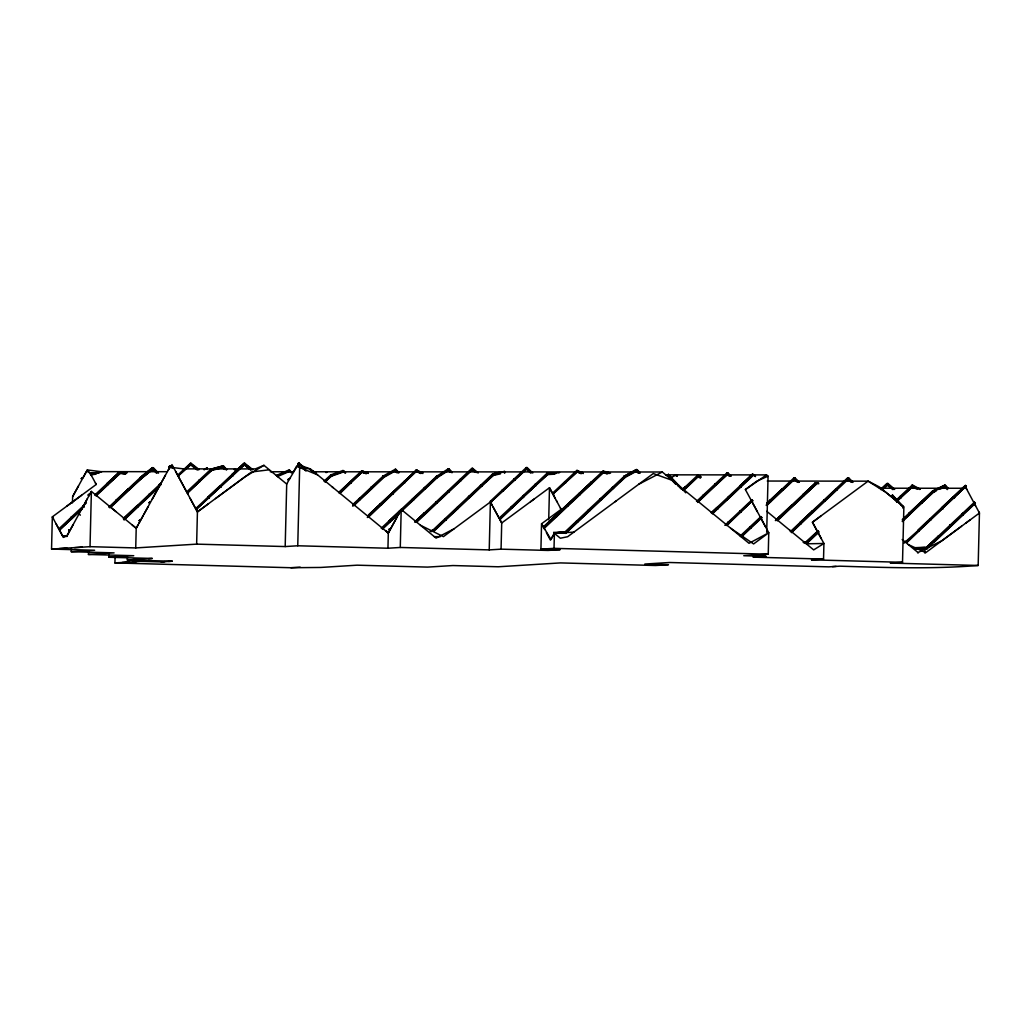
<?xml version="1.0" encoding="UTF-8"?>
<svg xmlns="http://www.w3.org/2000/svg" width="1031" height="1031" viewBox="0 0 1031 1031"><rect width="100%" height="100%" fill="white"/><g stroke="black" fill="none" stroke-linecap="round" stroke-linejoin="round"><path stroke-width="1.5" d="M752.321 474.531L752.965 474.273L753.042 475.587L712.395 513.838M450.212 472.288L447.815 469.891L448.356 469.157L449.039 468.925L448.91 470.213L437.17 477.714L401.768 511.028L400.608 510.023L401.768 511.028M71.358 548.556L71.281 551.701L94.62 550.258L51.55 549.072L52.336 516.853L96.231 484.454L89.865 472.636L86.565 471.309M72.479 502.896L72.634 496.594L78.472 485.988M108.874 554.137L108.796 557.255L133.746 555.709L88.46 554.472L88.537 551.353M90.032 546.675L91.385 491.4L136.208 528.272L135.731 547.925L90.032 546.675L51.55 549.072M115.085 556.547L114.931 562.926L290.922 567.733L300.176 567.153M168.543 561.444L172.229 561.225L127.329 559.988L127.406 556.817M135.731 547.925L196.637 544.136L197.424 511.904L186.521 491.645M196.637 544.136L285.187 546.559L286.708 484.055L289.995 478.113M285.187 546.559L297.753 545.773L299.66 467.571L298.062 464.607L289.26 479.467M297.753 545.773L387.952 548.234L388.313 533.053L401.201 509.443L402.077 510.152M387.952 548.234L400.273 547.461L401.201 509.443L436.1 538.118L454.143 528.748M400.273 547.461L489.222 549.897L490.395 502.007L443.433 536.648L420.429 525.243M489.222 549.897L501.066 549.162L501.71 522.975L490.395 502.007L491.942 504.881M501.066 549.162L547.964 550.438L560.117 549.678L540.927 549.162L541.546 523.787L561.109 509.378L549.497 487.727L501.71 522.975L499.661 519.186M548.711 519.882L549.497 487.727L555.297 498.553M540.927 549.162L554.021 548.35L554.394 533.323L573.906 532.112M766.69 532.28L768.069 476.167L766.523 474.904L665.601 474.84M820.779 516.08L812.441 522.24L823.924 543.492L823.537 559.073L753.055 557.14L766.11 556.328L743.763 555.722L768.237 554.201L768.765 532.756L745.387 489.557L756.767 481.168L768.069 476.167M962.98 488.398L965.454 486.877L979.45 513.026L978.174 565.465L890.307 563.068L902.512 562.307L903.865 507.097L886.016 492.418L868.076 481.168L767.27 481.039M924.91 553.093L925.026 548.35M383.996 477.276L383.042 476.116L383.996 477.276L395.788 470.729L395.943 469.427L395.273 469.646L394.731 470.381L396.793 472.559M251.551 469.324L243.973 463.331L195.98 508.386L196.483 509.159L244.798 464.569L244.747 463.28L244.089 463.538M416.524 522.369L472.636 469.595L472.585 468.319L471.94 468.564M639.104 472.43L636.449 469.53L624.258 476.193L625.198 477.366L636.99 470.974L637.158 469.659L635.947 470.613L638.009 472.804M625.198 477.366L624.657 475.922M191.083 463.319L191.122 464.607L178.453 475.678L177.951 474.904L190.323 463.357L191.031 463.989L189.988 464.388L191.083 463.319L199.151 469.569M677.212 476.154L677.393 474.827L676.168 475.794M125.666 474.092L119.815 473.306L119.428 472.043L127.277 472.714M933.506 492.264L933.016 490.795L933.506 492.264L936.109 491.027M940.027 489.158L945.234 486.684L945.427 485.356L944.216 486.31L947.296 489.583M882.549 489.789L887.923 484.738L887.897 483.475L886.776 484.506L892.794 489.596M297.714 463.911L298.861 462.88L297.714 463.911L299.982 465.883M504.468 471.863L505.138 471.631L493.372 474.595L433.342 530.888L433.059 529.96L492.65 473.964L493.462 475.214L434.115 531.042L432.943 530.037L434.115 531.042M795.945 481L793.677 478.822L794.179 478.062L794.849 477.817L794.849 479.054L766.793 505.448M729.265 476.232L726.649 473.86L727.151 473.1L727.822 472.855L727.809 474.105L697.691 502.445M791.512 532.653L848.539 478.99L848.552 477.753L847.882 477.984L847.366 478.745L851.103 482.315M530.81 473.165L525.926 468.551L526.441 467.79L527.112 467.546L527.099 468.783L490.898 501.981L490.408 501.208L526.287 467.546L527.021 468.164L490.898 501.981M331.479 476.18L331.106 474.672L331.479 476.18L343.323 472.018L343.568 470.664L342.356 471.631M110.742 507.368L141.311 478.603L153.245 468.925L153.31 467.674L152.627 467.894L152.085 468.628L156.596 473.268M226.549 469.956L223.018 465.909L210.878 469.208L211.613 470.458L223.289 467.455L223.585 466.089L222.902 466.321L225.995 469.582M291.502 472.958L288.86 470.381L289.543 470.162L289.311 471.489L277.455 476.58L276.592 475.381L288.886 470.007L289.415 470.755L288.319 471.115M678.656 485.24L678.063 485.833M891.39 496.156L892.614 495.202L891.39 496.156L897.189 502.161L898.065 500.976L897.382 501.195M902.64 507.935L903.517 506.749L892.614 495.202M667.199 475.368L668.436 474.415L667.199 475.368L675.73 484.261M366.379 473.719L362.061 472.301L361.829 471.064L368.17 472.675M211.613 470.458L211.342 468.912M493.166 475.368L492.947 473.809L493.166 475.368L500.447 473.886M504.816 473.01L504.597 471.451L492.947 473.809M581.252 473.706L576.535 471.567L576.806 470.651L583.121 472.829M91.643 474.737L91.488 473.165L91.643 474.737L96.012 474.157M95.625 495.499L95.11 494.738L95.625 495.499L120.305 473.152L96.295 495.743L95.471 494.493M116.632 500.963L116.116 500.19L117.302 501.208L116.477 499.958L128.488 488.655L129.3 489.905L128.128 488.9L129.3 489.905M157.343 472.675L153.181 468.267L128.643 489.673L135.19 483.5M158.374 486.916L149.65 495.125L149.134 494.365L150.307 495.37L159.045 487.148M199.344 481.245L199.189 480.24L200.014 481.477L199.189 480.24M208.404 497.947L208.249 496.942L209.061 498.192L208.249 496.942M232.22 475.536L232.078 474.531L232.877 475.781L232.078 474.531M350.102 483.101L349.96 482.096L350.772 483.333L349.96 482.096M380.813 504.649L380.323 503.888L381.483 504.894L380.658 503.644L416.382 470.046L417.104 470.677L369.575 516.093L368.415 515.088L416.382 470.046M392.721 493.449L392.566 492.444L393.391 493.694L392.566 492.444M389.267 521.931L388.764 521.158L389.937 522.163L389.125 520.926L400.956 509.791L401.098 510.796L400.608 510.023M404.629 482.25L404.474 481.245L405.299 482.495L404.474 481.245M412.941 499.661L412.787 498.656L413.599 499.893L412.787 498.656M424.772 488.526L424.617 487.521L425.429 488.771L424.617 487.521M424.347 513.013L425.159 514.25L423.986 513.245L415.351 521.364M436.358 502.844L436.216 501.839L437.028 503.089L436.216 501.839M448.227 491.684L448.073 490.679L448.897 491.916L448.073 490.679M445.328 519.637L445.173 518.632L445.998 519.882L445.173 518.632M502.754 490.833L502.6 489.828L503.412 491.078L502.6 489.828M514.598 479.699L514.443 478.68L515.268 479.93L514.443 478.68M511.776 507.574L511.634 506.569L512.433 507.806L511.634 506.569M521.454 498.463C524.019 498.385 523.284 493.926 523.606 496.439L524.276 496.671L523.464 495.421M535.45 485.292L535.295 484.286L536.12 485.537L535.295 484.286M567.681 505.422L567.179 504.649L568.339 505.667L603.65 472.443L602.826 471.347L608.535 473.049M579.448 494.352L579.293 493.346L580.118 494.584L579.293 493.346M588.959 510.629L588.456 509.868L589.616 510.873L625.34 477.263L624.167 476.258L625.34 477.263M600.712 498.424L601.537 499.674L600.351 498.656L600.867 499.429L617.092 484.158M612.762 488.23L612.62 487.225L613.432 488.462L612.62 487.225M728.247 523.284L728.092 522.279L728.917 523.516L728.092 522.279M740.606 486.426L740.464 485.408L741.289 486.658L740.464 485.408M740.155 512.085L740 511.08L740.825 512.317L740 511.08M750.362 527.692L749.859 526.931L751.032 527.936L761.767 517.833L760.594 516.827M770.441 501.156L770.299 500.151L771.111 501.388L770.299 500.151M779.668 516.557L780.48 517.807L779.307 516.802L779.81 517.562L816.011 484.377L777.258 520.848M775.364 520.616L791.499 505.409L792.233 506.041L791.151 505.654L776.072 519.83M800.533 523.297L800.378 522.292L801.19 523.542L800.378 522.292M824.194 501.027L824.053 500.022L824.864 501.259L824.053 500.022M836.038 489.893L835.883 488.887L836.708 490.125L835.883 488.887M912.822 486.542L900.282 497.458L899.779 496.697L900.952 497.702L912.822 486.542L912.68 485.189L912.061 485.472L911.739 486.361L917.242 489.313M909.265 514.237L908.762 513.477L909.935 514.482L909.123 513.232L932.849 490.911L933.571 491.529L902.383 521.583M966.292 485.975L906.494 542.074L905.991 541.301L907.164 542.306L966.292 485.975L965.209 485.588L917.848 530.166L919.008 531.171M920.979 502.071L921.804 503.321L920.619 502.303L902.293 519.56M930.039 518.773L930.851 520.024L929.678 519.018L930.194 519.792L905.991 541.301L907.164 542.306L906.352 541.069L904.2 543.092M942.025 508.644L941.883 507.639L942.695 508.876L941.883 507.639M932.088 543.208L938.648 537.048L938.506 536.043L927.217 546.559M965.57 485.356L953.727 496.491L954.538 497.741L953.379 496.736L941.522 507.871L942.695 508.876M950.672 525.746L950.157 524.972L951.329 525.978L975.365 503.373L974.192 502.368L975.365 503.373M962.683 514.443L962.529 513.438L963.354 514.675L962.529 513.438M59.592 529.393L72.273 518.335L71.461 517.085L59.102 528.619L59.592 529.393L71.603 518.09L71.1 517.33L72.273 518.335L82.093 509.095M107.636 484.209L107.482 483.204L108.294 484.441L107.482 483.204M149.495 494.12L150.307 495.37L138.296 506.659L137.123 505.654L125.125 516.956L126.285 517.962M196.483 509.159L220.299 486.748L220.157 485.743L207.888 497.187L209.061 498.192M460.097 480.523L459.955 479.505L460.754 480.755L459.955 479.505M468.912 496.298L469.724 497.548L468.551 496.542L469.053 497.303L483.088 484.106M480.936 486.142L480.781 485.137L481.593 486.387L480.781 485.137M715.166 483.99L715.978 485.24L714.805 484.222L715.321 484.995L727.809 474.105M728.698 496.491L729.51 497.728L728.84 497.496C728.969 494.893 728.092 500.46 725.631 500.512M782.168 488.978L782.98 490.228L781.807 489.222L766.703 503.424M812.209 511.157L813.034 512.407L811.861 511.402L800.017 522.537L801.19 523.542M84.271 507.033L83.111 506.028L83.601 506.801L83.111 506.028L86.385 502.948M125.486 516.724L125.614 517.73L161.132 484.467M360.721 498.334L371.534 488.153L371.044 487.379L372.217 488.385L384.125 477.185L382.952 476.18L384.125 477.185M433.445 530.81L457.184 508.476L456.694 507.703L457.854 508.708L457.042 507.471M700.461 478.113L697.175 476.528L697.472 475.613L698.077 475.33L698.245 476.696L686.414 487.831L685.602 486.58L683.089 488.849M716.932 507.561L717.744 508.799L716.932 507.561L711.222 512.832M803.497 495.28L802.994 494.506L804.167 495.511L803.355 494.274L815.199 483.127L816.011 484.377M567.295 531.004L577.038 521.841L576.548 521.067L577.708 522.073L576.909 520.835M698.103 501.182C700.32 501.092 704.057 493.346 703.477 496.13L704.147 496.362L703.335 495.125M806.68 543.427L818.782 531.506L817.699 531.12L805.868 542.254L806.371 543.028L811.745 537.963M420.841 473.538L416.112 471.115L416.434 470.213L422.787 472.778M547.577 474.569L547.513 472.984L547.577 474.569L554.82 474.17M926.869 547.177L915.116 547.693L914.639 548.969L926.921 548.763L963.25 514.057L962.168 513.67M553.724 532.46L553.776 534.032L553.724 532.46L565.375 531.867L565.813 533.272L589.616 510.873L588.804 509.623M565.426 533.439L601.434 499.043L600.351 498.656M915.167 549.278L915.116 547.693M815.598 482.959L815.598 484.544L815.598 482.959L818.498 482.933M898.065 500.976L896.854 501.929M119.815 473.306L119.97 471.734M397.979 515.345L401.201 509.443M89.001 495.743L91.385 491.4L84.594 503.772M298.062 464.607L310.408 468.95L388.313 533.053L396.896 517.343M83.331 506.053L66.976 535.862L62.839 536.404L52.336 516.853L53.444 518.902M72.93 525.024L67.247 535.373L63.368 537.396L56.009 523.696M83.215 506.285L87.364 498.733M138.953 523.284L143.361 515.268M144.172 513.812L148.142 506.595M152.124 499.365L156.093 492.135M132.303 525.063L136.208 528.272L169.844 467.172L183.415 468.873L255.34 468.912L263.936 465.329L286.708 484.055M156.609 491.22L165.424 475.188M82.892 477.972L86.372 471.644M72.634 496.594L87.3 469.956L100.883 471.644L166.816 471.695M136.208 528.272L137.986 525.063M293.281 472.159L296.567 466.218L317.535 474.827M672.612 480.485L653.28 473.538L567.643 536.726L560.361 538.234L554.394 533.323L550.966 539.471L541.546 523.787L544.664 529.522M554.394 533.323L550.438 540.128L546.391 532.666M602.632 472.301L609.269 473.525M362.061 472.301L362.422 470.78M168.027 470.471L171.984 464.633L186.134 490.924M576.96 471.863L577.412 470.368M78.292 512.974L79.516 512.02L78.292 512.974L80.366 515.178M697.6 476.812L698.155 476.077L701.016 477.379M416.537 471.399L417.04 469.943M912.151 486.632L912.731 485.91L912.01 485.292L912.164 486.297M250.494 469.736L243.651 464.362L244.244 463.95M477.082 472.675L472.546 468.963L471.476 469.376L475.265 472.391M126.066 473.306L119.48 471.902L107.121 483.436L108.294 484.441M119.48 471.902L95.11 494.738L96.205 495.112M71.603 518.09L81.423 508.85M60.262 529.625L83.099 507.445M120.305 473.152L107.752 483.823M108.835 507.149L140.487 477.366L152.498 467.61L153.181 468.267L152.085 468.628M137.368 481.451L153.245 468.925M109.557 507.768L129.21 489.287M123.295 518.773L161.145 483.062M124.016 519.392L138.218 506.041L137.484 505.422M124.107 520.011L138.296 506.659L137.123 505.654L137.626 506.427M178.453 475.678L190.58 463.989M186.959 491.645L211.071 469.066L211.793 469.685L188.145 492.65L186.959 491.645L188.145 492.65M187.474 492.418L211.883 470.304M188.042 492.032L211.793 469.685L223.469 466.682L222.361 467.056L224.423 469.234M220.157 485.743L220.982 486.98L219.796 485.975L220.299 486.748L244.128 464.337M244.708 463.95L232.787 475.149L231.717 474.775L243.973 463.331M323.992 481.206L330.899 474.801L331.608 475.433L325.152 482.212M325.577 480.949L331.711 476.051M325.061 481.593L331.608 475.433L343.452 471.257L342.962 470.51L330.68 474.956M338.799 492.483L361.829 470.922L368.312 473.435M339.16 492.251L361.829 470.922M339.315 493.256L362.564 471.541L339.985 493.488M352.641 504.7L383.313 475.935M354.226 504.455L359.639 499.352M371.534 488.153L383.455 476.941L395.827 470.02L397.889 472.198M352.628 506.105L383.571 476.567M353.813 505.705L372.217 488.385L371.405 487.148M380.658 503.644L368.763 514.843L369.485 515.474M367.32 517.51L416.64 470.664M381.238 528.246L436.448 476.386L437.273 477.637L436.448 476.386M382.81 528.001L400.028 511.801M402.18 509.778L436.603 477.392M382.321 528.632L399.525 512.433M436.719 477.018L401.227 510.409M382.411 529.251L399.616 513.051M414.63 522.15L471.811 468.345L472.546 468.963L415.854 522.137M457.184 508.476L465.819 500.357M485.24 482.083L493.462 475.214M499.429 517.936L547.139 473.152L547.861 473.77L500.602 518.941L499.429 517.936L500.602 518.941M499.932 518.709L519.302 500.486M523.606 496.439L547.951 474.402M500.512 518.322L547.861 473.77L556.547 473.306M577.051 471.115L577.592 471.734L553.26 493.759L552.758 492.986L576.78 470.484L583.224 473.564M553.26 493.759L577.502 471.115M543.633 526.802L602.839 471.206L603.56 471.824L544.136 527.563L543.633 526.802L591.059 482.276L591.884 483.513L590.711 482.508L591.884 483.513M544.136 527.563L554.833 517.498M573.03 500.396L555.902 516.492L556.572 516.737L555.413 515.732L556.572 516.737M575.169 498.373L590.144 484.286M591.214 483.281L602.993 472.211M544.819 527.808L568.339 505.667L567.54 504.417M624.528 476.013L564.627 532.267L565.723 532.653L554.072 533.246M577.038 521.841L599.784 500.447M619.257 482.121L624.67 477.031M682.367 489.622L697.433 475.446L698.155 476.077L683.089 490.24M684.262 489.854L686.414 487.831L685.602 486.58M696.518 501.427L726.997 472.855L727.718 473.474L697.613 501.813M703.477 496.13L714.238 486.013M711.583 512.587L752.23 474.337L755.478 476.631M723.491 502.522L717.073 508.567L716.571 507.793L717.744 508.799M712.305 513.219L752.952 474.969L751.934 475.394M724.845 525.333L751.908 499.867L752.63 500.499L726.752 525.552M726.082 525.32L732.577 519.212M734.742 517.175L749.885 502.909M752.63 500.499L728.827 522.897L727.744 522.511M767.051 503.192L794.025 477.817L794.759 478.436L766.123 505.216M766.703 504.829L771.02 500.77L769.938 500.383M740.206 536.017L760.955 516.583M741.276 536.404L761.677 517.214M741.366 537.022L751.032 527.936L750.22 526.686M791.653 506.427L791.151 505.654L815.199 483.127M777.155 520.217L815.921 483.745L818.807 483.732M790.339 531.648L847.727 477.74L851.838 481.696M791.911 531.403L847.998 478.371M791.421 532.035L800.649 522.923M805.868 542.254L818.06 530.888M813.897 535.94L818.872 532.125L807.041 543.26L806.577 541.855L803.677 542.138M881.376 488.784L887.111 483.487L894.032 489.519M880.654 489.557L887.111 483.487M881.879 489.557L887.253 484.493L886.763 483.732M882.459 489.171L887.382 484.119M912.01 485.292L899.779 496.697L900.952 497.702L897.717 500.744M896.545 499.739L900.14 496.452L900.952 497.702M897.047 500.512L912.28 485.91M921.134 503.076L920.619 502.303L932.849 490.911M903.878 519.315L933.674 492.148M902.293 520.964L909.845 513.863L908.762 513.477M947.36 488.127L945.311 485.949L933.571 491.529L921.714 502.69L920.619 502.303M960.338 491.426L953.868 497.496L953.379 496.736L954.538 497.741M962.49 489.39L966.382 486.593M926.482 547.345L974.54 502.123M938.506 536.043L939.318 537.293L938.146 536.275L938.648 537.048L975.274 502.754M926.637 548.35L930.581 545.515M933.854 542.422L951.329 525.978L950.518 524.74M887.137 484.763L887.833 484.119M793.677 478.822L794.295 478.436M848.449 478.371L847.366 478.745M140.139 477.598L141.311 478.603L140.152 477.585L152.498 467.61M635.947 470.613L636.591 470.252M933.016 490.795L944.757 485.214L945.311 485.949L944.216 486.31M342.704 471.85L343.001 471.257M394.731 470.381L395.827 470.02L395.234 469.298L383.042 476.116M504.275 472.817L504.571 472.224M448.163 470.11L448.923 469.517L451.99 472.778M676.504 476.013L677.264 475.42L676.684 474.698L670.176 478.088M204.138 469.84L206.535 468.074L207.218 469.414L206.535 468.074M530.553 501.71L534.058 499.107M965.57 523.258L970.339 519.74M66.976 506.053L81.591 495.254M190.168 498.411L197.424 511.904L208.442 503.772M215.479 498.592L251.564 471.966L269.349 469.775M197.424 511.904L244.837 476.928L263.936 465.329M961.536 526.235L925.722 552.668L908.337 544.587M615.03 501.762L615.855 501.156M745.387 489.557L766.523 474.904M752.23 474.337L740.103 485.653L741.289 486.658M436.538 477.443L448.923 469.517L448.292 468.821L448.279 469.956M325.667 472.456L326.866 472.262L326.183 472.482M676.684 474.698L676.607 475.871M234.089 469.479L235.094 469.93M395.234 469.298L395.788 470.729M547.139 473.152L547.293 474.157M576.78 470.484L576.922 471.502M564.588 481.864L565.761 482.869M624.258 476.193L636.449 469.53M177.951 474.904L179.11 475.91M211.071 469.066L211.213 470.072M195.98 508.386L197.153 509.391M276.476 475.459L277.648 476.464M526.287 467.546L527.099 468.783M552.758 492.986L553.931 494.004M697.433 475.446L697.575 476.451M726.997 472.855L727.151 473.86M751.908 499.867L752.72 501.118M847.727 477.74L848.539 478.99M932.604 491.065L944.757 485.214M59.102 528.619L60.172 529.006M190.323 463.357L191.122 464.607M271.63 472.366L272.815 472.146L272.145 472.378M330.899 474.801L331.028 475.807M359.123 498.592L360.309 499.597M492.65 473.964L492.792 474.982M490.408 501.208L491.568 502.213M794.025 477.817L794.849 479.054M433.059 529.96L434.025 530.424L431.1 531.687M342.962 470.51L342.743 471.734M436.152 476.58L448.292 468.821M223.018 465.909L210.878 469.208M504.597 471.451L492.483 474.105M803.188 542.448L806.577 541.855M565.375 531.867L557.591 532.537M558.596 472.649L547.513 472.984M624.58 477.082L637.042 470.252M638.717 484.274L662.289 472.005L749.022 543.311L768.765 532.756L753.609 543.943L730.721 528.272M917.577 552.784L941.883 540.747L979.45 513.026L978.793 511.801M932.9 491.98L935.504 490.743M942.025 487.637L945.234 486.684M309.957 469.543L315.718 472.43M430.133 531.236L433.497 529.676M332.382 475.381L339.779 472.778M234.527 469.556L235.21 469.337M558.879 472.778L559.562 472.546M903.517 506.749L900.656 504.662M211.046 470.162L221.253 467.533M492.612 475.072L498.437 473.886M91.488 473.165L101.682 471.798M91.012 473.461L99.749 472.288M91.888 473.951L99.156 472.971M91.102 474.44L95.471 473.848M804.051 542.925L806.951 542.641L806.229 542.022M59.257 548.595L66.938 548.118M74.644 547.641L82.325 547.152M88.46 554.472L114.08 552.874L71.281 551.701M112.379 557.036L108.796 557.255L152.227 558.441L127.329 559.988M130.885 559.769L134.442 559.549M148.657 558.66L152.227 558.441M118.565 562.694L114.931 562.926L140.371 561.341L161.158 561.908L172.229 561.225M122.199 562.475L129.455 562.011M133.102 561.792L136.723 561.56M161.158 561.908L164.844 561.676M290.922 567.733L320.731 567.45L357.061 565.181L427.543 567.102L452.918 565.542L498.218 566.779L560.439 562.913L655.548 565.504L668.488 564.692L644.839 564.047L669.609 562.501L828.808 566.857L839.762 566.174C885.925 567.553 932.088 569.241 978.174 565.465M759.576 556.74L762.85 556.534M902.512 562.307L811.526 559.82L823.537 559.073L820.534 559.253M811.526 559.82L814.529 559.627M832.455 566.625L836.115 566.406M547.023 473.281L554.253 472.894M547.061 474.26L552.848 473.951M914.613 548.002L924.897 547.551M915.451 548.492L927.307 548.595M920.515 548.711L926.921 548.763M806.294 543.801L823.924 543.492L813.678 549.897L766.768 511.299M815.083 483.255L817.983 483.243M727.267 473.474L726.649 473.86M277.094 475.845L288.951 470.755M459.594 479.75L460.664 480.137M198.841 480.472L199.911 480.858M714.805 484.222L715.888 484.609M480.42 485.369L481.503 485.756M685.744 487.599L685.241 486.825L686.324 487.212M371.044 487.379L372.127 487.766M424.269 487.766L425.339 488.14M835.535 489.119L836.605 489.506L824.774 500.641L823.692 500.254M502.252 490.06L503.321 490.447M149.134 494.365L150.217 494.738M802.994 494.506L804.077 494.893M702.987 495.357L704.057 495.743M728.337 496.723L729.42 497.11M208.52 497.561L220.428 486.361M412.439 498.888L413.508 499.275M435.855 502.084L436.938 502.471M567.179 504.649L568.249 505.035M83.73 506.414L83.472 505.796L71.1 517.33L72.273 518.335M511.273 506.801L512.355 507.188M456.694 507.703L457.764 508.09M588.456 509.868L589.526 510.255M556.482 516.106L555.773 515.487M779.307 516.802L780.39 517.175M444.812 518.877L445.895 519.263M929.678 519.018L930.761 519.405M576.548 521.067L577.618 521.454M950.157 524.972L951.239 525.359M749.859 526.931L750.942 527.305M526.557 468.164L525.926 468.551M270.199 471.76L292.662 471.773M313.643 471.786L339.109 471.798M340.604 471.798L363.08 471.811M364.587 471.811L602.813 471.966M604.321 471.966L662.289 472.005M624.786 476.644L613.355 487.843L612.259 487.457M514.082 478.925L515.178 479.312M404.113 481.49L405.209 481.877M565.671 482.25L564.949 481.619M349.599 482.328L350.682 482.714M591.794 482.895L590.711 482.508M534.947 484.531L536.03 484.918M879.417 488.204L882.42 488.204M883.915 488.217L966.189 488.269L966.743 489.274M782.31 489.983L781.807 489.222L782.89 489.609M447.725 490.911L448.807 491.297M392.205 492.689L393.301 493.076M578.945 493.578L580.028 493.965M523.117 495.666L524.186 496.053M468.551 496.542L469.633 496.929M360.219 498.978L359.484 498.347M116.116 500.19L117.212 500.576M380.323 503.888L381.393 504.275M791.151 505.654L792.233 506.041M739.639 511.312L740.735 511.698M812.364 512.162L811.861 511.402L812.943 511.776M424.488 514.018L423.986 513.245L425.068 513.631M388.764 521.158L389.847 521.544M62.839 536.404L67.247 536.404M434.206 536.648L440.353 536.648M554.021 548.35L768.237 554.201M299.66 467.571L310.408 468.95M119.428 472.043L125.279 472.817M119.338 473.01L125.176 473.783M962.567 487.637L966.189 488.269M603.406 471.051L610.532 473.19M604.063 472.726L606.911 473.577M603.083 472.585L607.362 473.873M169.844 467.172L174.033 468.448M361.829 471.064L367.59 472.958M361.623 472.018L365.928 473.435M220.299 486.748L220.982 486.98M938.648 537.048L939.318 537.293M761.097 517.588L761.767 517.833M417.194 471.296L416.021 470.291M362.654 472.159L361.469 471.154M578.236 471.27L582.528 473.113M576.535 471.567L580.827 473.409M636.99 470.974L636.037 469.801M388.545 532.215L385.774 530.952L388.313 533.053M698.077 475.33L700.938 476.644M416.434 470.213L422.852 473.513M416.112 471.115L420.429 473.255M912.061 485.472L919.704 489.48M911.739 486.361L915.554 488.372M912.68 485.189L920.309 489.197M310.589 469.981L315.086 472.701M752.965 474.273L755.478 475.948M190.439 463.576L198.493 469.814M189.988 464.388L197.282 470.007M244.747 463.28L252.737 469.556M245.236 464.44L252.092 469.814M244.025 464.607L250.881 469.994M472.585 468.319L478.281 472.945M473.074 469.492L476.49 472.262M332.175 486.864L333.206 487.702M891.055 496.555L879.417 486.993L868.166 481.103L812.441 522.24L821.385 538.762M902.189 539.522L918.312 552.784M109.492 506.298L115.962 511.608M789.733 530.179L790.88 531.133M543.994 526.557L544.729 527.189M887.897 483.475L894.702 489.274M887.897 485.485L891.3 488.385M298.861 462.88L304.519 467.803M298.784 463.512L304.441 468.448M301.477 467.107L306.014 471.051M727.822 472.855L731.211 476.051M727.151 473.1L730.541 476.283M794.849 477.817L799.386 482.186M794.179 478.062L798.703 482.418M794.025 479.054L797.414 482.328M527.112 467.546L532.769 473.036M526.441 467.79L531.532 472.546M848.552 477.753L853.062 482.199M847.882 477.984L852.392 482.431M892.485 495.795L903.401 507.342M636.475 469.878L639.568 473.152M395.943 469.427L399.049 472.701M945.427 485.356L948.52 488.617M944.744 485.575L946.806 487.753M891.931 495.434L896.287 500.048M668.436 474.415L685.808 492.818M668.307 475.007L681.594 489.081M670.807 477.881L681.04 488.72M637.158 469.659L640.251 472.933M636.295 470.845L638.357 473.023M449.039 468.925L452.119 472.185M395.273 469.646L398.366 472.92M395.079 470.613L397.141 472.791M343.568 470.664L345.656 472.868M342.898 470.896L344.985 473.1M289.543 470.162L291.618 472.366M223.585 466.089L226.678 469.363M222.709 467.275L224.771 469.453M153.31 467.674L158.503 473.177M152.627 467.894L156.789 472.301M87.3 469.956L91.385 475.484M965.209 485.588L965.725 486.361M814.838 483.371L815.341 484.132M817.699 531.12L818.202 531.893M119.132 472.134L119.635 472.907M932.501 491.143L933.003 491.916M765.466 526.661L761.419 519.186M152.124 467.855L152.575 468.667M96.231 484.454L95.432 482.972M755.865 508.94L757.373 511.711M493.218 507.252L498.888 517.742M752.063 501.904L755.401 508.077M560.439 508.141L561.109 509.378M175.605 471.386L188.003 494.39M974.772 504.288L975.558 505.77M556.431 500.641L556.998 501.723M944.332 485.498L944.628 486.4M806.087 542.151L806.152 543.131M150.204 501.826L148.98 502.78L150.204 501.826M399.822 510.964L398.61 511.917L399.822 510.964M82.467 477.727L81.243 478.68L82.467 477.727M89.349 494.081L88.125 495.048L89.349 494.081M160.076 483.9L158.851 484.866L160.076 483.9M169.935 465.986L168.723 466.953L169.935 465.986M207.321 468.151L206.097 469.105L207.321 468.151M289.08 478.745L287.855 479.699L289.08 478.745M140.345 519.74L139.121 520.694L140.345 519.74M68.819 530.076L69.051 531.313L69.399 529.792L68.819 530.076M389.241 529.083L389.293 530.243L389.86 528.813L389.241 529.083"/></g></svg>
